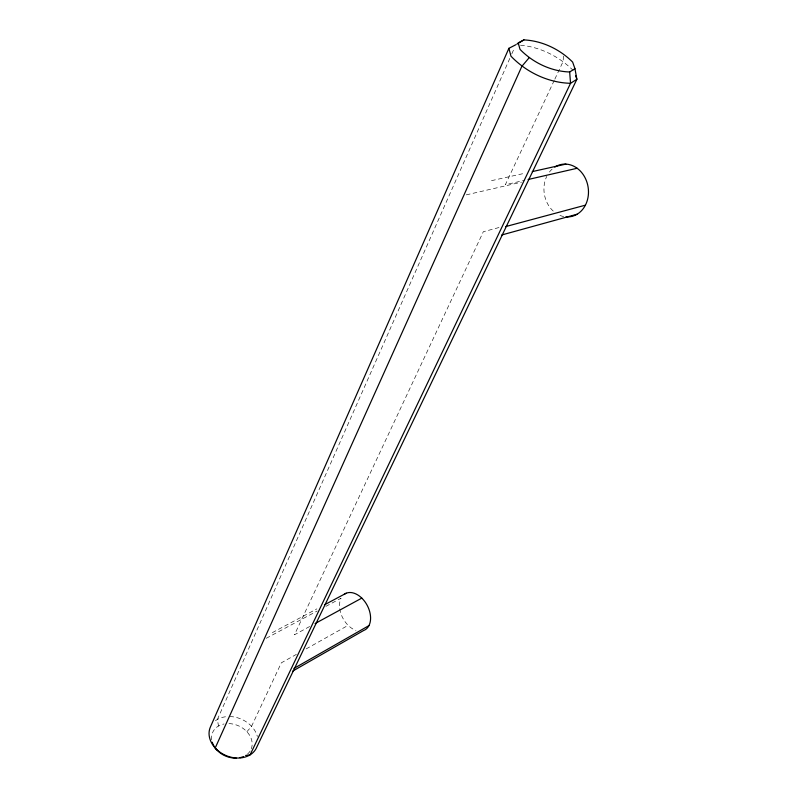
<?xml version="1.0" encoding="UTF-8"?>
<svg xmlns="http://www.w3.org/2000/svg" width="798" height="798" viewBox="0 0 798 798"><rect width="100%" height="100%" fill="white"/><g stroke="black" fill="none" stroke-linecap="round" stroke-linejoin="round"><path stroke-width="0.6" stroke-dasharray="3.99 2.99" d="M563.398 56.05L563.149 61.396L554.75 79.341M509.812 58.404L217.395 719.437L218.482 726.04M511.827 53.845L514.351 48.149M554.221 80.458L505.363 184.717L524.515 180.328M246.901 731.726L251.57 726.32L281.325 662.829L296.417 654.37M306.113 648.934L348.147 625.353M309.674 626.5L294.472 634.779L483.339 231.719L500.057 227.24M266.253 638.29L317.185 611.019M325.853 606.38L341.025 598.251A20.618 13.756 61.9 0 0 355.988 630.39M272.327 632.644L316.886 608.864M466.231 194.872L521.523 182.153M491.488 180.657L525.084 173.186M520.505 45.227C540.216 46.912 559.169 56.578 573.163 70.414M563.737 216.557A26.514 22.154 80.9 0 1 558.051 214.502M553.263 211.111A26.514 22.154 80.9 0 1 546.77 176.338M549.413 172.059A26.514 22.154 80.9 0 1 552.874 168.488M215.42 720.744A25.287 19.741 24 0 1 227.43 716.574M229.714 716.534A25.287 19.741 24 0 1 257.365 736.484M250.153 751.028A20.977 16.429 23.9 0 1 246.662 754.738M211.729 739.876A20.977 16.429 23.9 0 1 224.078 723.976M228.926 723.596A20.977 16.429 23.9 0 1 251.25 748.873"/><path stroke-width="1.2" d="M515.857 44.728L508.885 48.329L210.363 727.098A25.287 19.741 24 0 0 225.944 755.526A25.287 19.741 24 0 0 256.876 746.918L576.874 79.271L574.959 68.718L572.635 62.084C559.797 49.237 542.161 40.788 523.937 39.9L518.191 42.863L520.027 49.386C532.944 62.663 551.059 71.381 569.662 71.98L574.959 68.718M529.134 57.755L521.862 66.334L215.211 748.005L216.697 749.801M516.865 44.129L523.937 39.9M292.826 671.018L363.609 630.51A20.618 13.756 61.9 0 0 367.15 605.263A20.618 13.756 61.9 0 0 344.167 594.37M293.943 668.425L368.965 625.602M315.1 623.537L361.803 598.111M324.497 604.804L346.232 593.203M501.743 234.981L577.134 214.213M505.533 226.622L585.393 205.176M528.096 179.51L577.154 168.268M532.286 171.59L565.892 164.119M245.604 755.457L250.113 754.838L570.54 83.301L569.662 71.98M575.677 75.82L576.874 79.271L570.54 83.301C548.186 82.773 526.371 72.269 510.989 56.219L508.885 48.329M554.77 167.111A26.514 22.154 80.9 0 1 587.707 185.026A26.514 22.154 80.9 0 1 565.991 216.866M243.56 756.514A20.977 16.429 23.9 0 1 239.999 757.651M236.208 758.1A20.977 16.429 23.9 0 1 212.258 742.24"/></g></svg>
